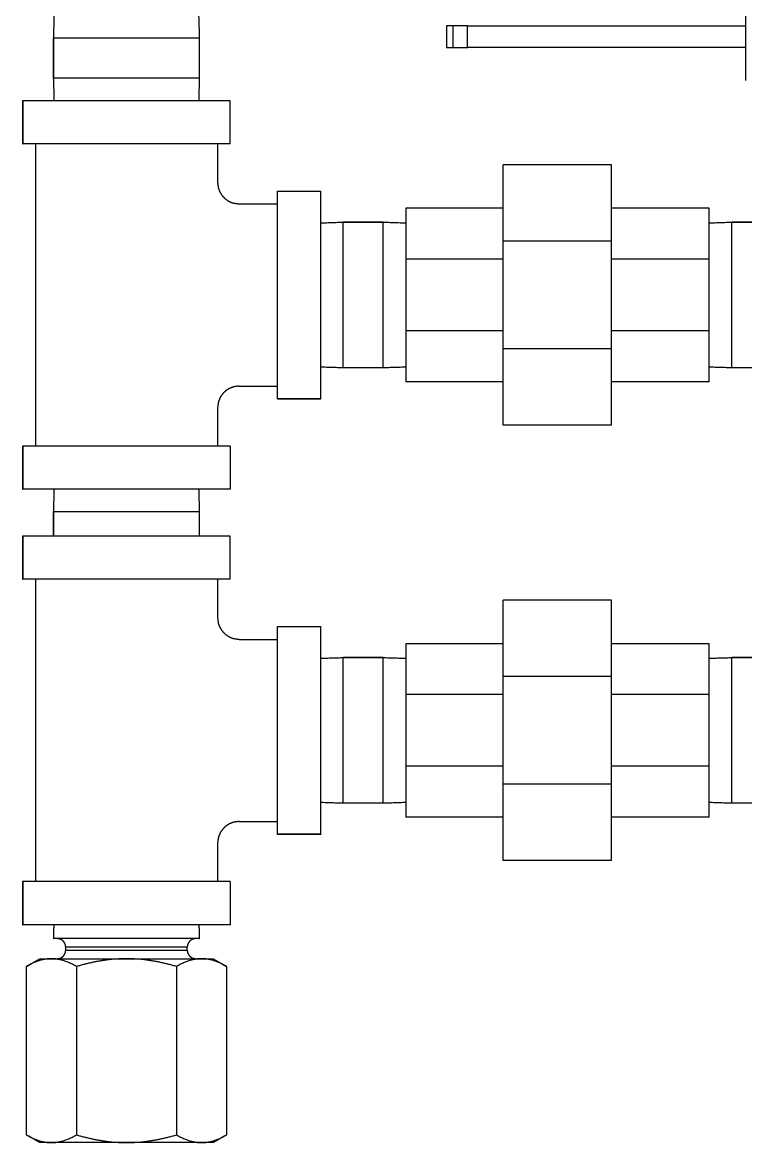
# Model space of a CAD drawing. Extents: x -6531732 to 89637, y -8915 to 32458.
# Drawn here: x 71200.2 to 71306.1, y 19673.1 to 19837.2 of the extents above; entities that cross this region are included whole.
import ezdxf

# ---------------------------------------------------------------- set-up
doc = ezdxf.new("R2010")
doc.units = 0
doc.layers.add('SAN-MC-TEXT', color=7, linetype='Continuous')

# ---------------------------------------------------------------- blocks, each defined once
blk = doc.blocks.new('VALVE_04.0 (100)_751_201_F')
blk.add_line((-4.09, 7.2947), (-4.09, 6.4062))
at = {"extrusion": (-1, 6.12303e-17, 0)}
for p, q in [((-8.08, 6.65), (-8.08, 6.42)), ((-7.24, 6.65), (-7.24, 6.42)), ((-8.2585, 6.041), (-8.2585, 6.29)), ((-7.0615, 6.041), (-7.0615, 6.29)), ((-8.185, 6.041), (-8.185, 4.299)), ((-7.135, 6.041), (-7.135, 5.82)), ((-6.789, 5.7685), (-6.54, 5.7685)), ((-7.01, 5.695), (-6.789, 5.695)), ((-6.18, 5.59), (-6.41, 5.59)), ((-3.94, 5.59), (-4.17, 5.59)), ((-6.18, 4.75), (-6.41, 4.75)), ((-3.94, 4.75), (-4.17, 4.75)), ((-7.01, 4.645), (-6.789, 4.645)), ((-6.789, 4.5715), (-6.54, 4.5715)), ((-7.135, 4.52), (-7.135, 4.299)), ((-8.2585, 4.299), (-8.2585, 4.05)), ((-7.0615, 4.299), (-7.0615, 4.05)), ((-8.08, 3.92), (-8.08, 3.78)), ((-7.24, 3.92), (-7.24, 3.78)), ((-8.2585, 3.531), (-8.2585, 3.78)), ((-7.0615, 3.531), (-7.0615, 3.78)), ((-8.185, 3.531), (-8.185, 1.789)), ((-7.135, 3.531), (-7.135, 3.31)), ((-6.789, 3.2585), (-6.54, 3.2585)), ((-7.01, 3.185), (-6.789, 3.185)), ((-6.18, 3.08), (-6.41, 3.08)), ((-3.94, 3.08), (-4.17, 3.08)), ((-6.18, 2.24), (-6.41, 2.24)), ((-3.94, 2.24), (-4.17, 2.24)), ((-7.01, 2.135), (-6.789, 2.135)), ((-7.135, 2.01), (-7.135, 1.789)), ((-6.789, 2.0615), (-6.54, 2.0615)), ((-8.2585, 1.789), (-8.2585, 1.54)), ((-7.0615, 1.789), (-7.0615, 1.54)), ((-8.01, 1.3937), (-8.01, 1.41)), ((-7.31, 1.3937), (-7.31, 1.41))]:
    blk.add_line(p, q, dxfattribs=at)
for points in [[(-8.08, 6.65), (-8.0735, 6.86)], [(-8.08, 6.65), (-8.0735, 6.86)], [(-7.2465, 6.86), (-7.24, 6.65)], [(-5.814, 6.7221), (-5.814, 6.5971)], [(-5.814, 6.7221), (-5.814, 6.5971)], [(-5.7789, 6.7221), (-5.7789, 6.5971)], [(-5.7789, 6.7221), (-5.7789, 6.5971)], [(-5.694, 6.7221), (-4.09, 6.7221)], [(-5.694, 6.5971), (-5.694, 6.7221)], [(-5.694, 6.5971), (-5.694, 6.7221)], [(-5.694, 6.7221), (-4.09, 6.7221)], [(-8.08, 6.42), (-8.08, 6.65)], [(-4.09, 6.5971), (-5.694, 6.5971)], [(-4.09, 6.5971), (-5.694, 6.5971)], [(-8.076, 6.29), (-8.08, 6.42)], [(-8.076, 6.29), (-8.08, 6.42)], [(-7.24, 6.42), (-7.244, 6.29)], [(-8.2585, 6.29), (-8.2585, 6.041)], [(-5.4875, 5.4807), (-5.4875, 5.92)], [(-4.8625, 5.92), (-5.4875, 5.92)], [(-5.4875, 5.4807), (-5.4875, 5.92)], [(-4.8625, 5.92), (-5.4875, 5.92)], [(-4.8625, 5.4807), (-4.8625, 5.92)], [(-4.8625, 5.4807), (-4.8625, 5.92)], [(-6.05, 5.67), (-6.05, 5.3771)], [(-5.4875, 5.67), (-6.05, 5.67)], [(-6.05, 5.67), (-6.05, 5.3771)], [(-5.4875, 5.67), (-6.05, 5.67)], [(-4.3, 5.67), (-4.8625, 5.67)], [(-4.3, 5.67), (-4.8625, 5.67)], [(-4.3, 5.3771), (-4.3, 5.67)], [(-4.3, 5.3771), (-4.3, 5.67)], [(-6.54, 5.586), (-6.41, 5.59)], [(-6.54, 5.586), (-6.41, 5.59)], [(-6.41, 5.59), (-6.18, 5.59)], [(-6.18, 5.59), (-6.05, 5.586)], [(-6.18, 5.59), (-6.05, 5.586)], [(-4.3, 5.586), (-4.17, 5.59)], [(-4.3, 5.586), (-4.17, 5.59)], [(-4.17, 5.59), (-3.94, 5.59)], [(-5.4875, 4.8593), (-5.4875, 5.4807)], [(-4.8625, 5.4807), (-5.4875, 5.4807)], [(-5.4875, 4.8593), (-5.4875, 5.4807)], [(-4.8625, 5.4807), (-5.4875, 5.4807)], [(-4.8625, 4.8593), (-4.8625, 5.4807)], [(-4.8625, 4.8593), (-4.8625, 5.4807)], [(-6.05, 5.3771), (-6.05, 4.9629)], [(-5.4875, 5.3771), (-6.05, 5.3771)], [(-6.05, 5.3771), (-6.05, 4.9629)], [(-5.4875, 5.3771), (-6.05, 5.3771)], [(-4.3, 5.3771), (-4.8625, 5.3771)], [(-4.3, 5.3771), (-4.8625, 5.3771)], [(-4.3, 4.9629), (-4.3, 5.3771)], [(-4.3, 4.9629), (-4.3, 5.3771)], [(-6.05, 4.9629), (-6.05, 4.67)], [(-5.4875, 4.9629), (-6.05, 4.9629)], [(-6.05, 4.9629), (-6.05, 4.67)], [(-5.4875, 4.9629), (-6.05, 4.9629)], [(-4.3, 4.9629), (-4.8625, 4.9629)], [(-4.3, 4.9629), (-4.8625, 4.9629)], [(-4.3, 4.67), (-4.3, 4.9629)], [(-4.3, 4.67), (-4.3, 4.9629)], [(-5.4875, 4.42), (-5.4875, 4.8593)], [(-4.8625, 4.8593), (-5.4875, 4.8593)], [(-5.4875, 4.42), (-5.4875, 4.8593)], [(-4.8625, 4.8593), (-5.4875, 4.8593)], [(-4.8625, 4.42), (-4.8625, 4.8593)], [(-4.8625, 4.42), (-4.8625, 4.8593)], [(-6.41, 4.75), (-6.54, 4.754)], [(-6.05, 4.754), (-6.18, 4.75)], [(-4.17, 4.75), (-4.3, 4.754)], [(-5.4875, 4.67), (-6.05, 4.67)], [(-5.4875, 4.67), (-6.05, 4.67)], [(-4.3, 4.67), (-4.8625, 4.67)], [(-4.3, 4.67), (-4.8625, 4.67)], [(-6.54, 4.5715), (-6.789, 4.5715)], [(-4.8625, 4.42), (-5.4875, 4.42)], [(-4.8625, 4.42), (-5.4875, 4.42)], [(-8.2585, 4.05), (-8.2585, 4.299)], [(-8.08, 3.92), (-8.076, 4.05)], [(-8.08, 3.92), (-8.076, 4.05)], [(-7.244, 4.05), (-7.24, 3.92)], [(-8.08, 3.78), (-8.08, 3.92)], [(-8.2585, 3.78), (-8.2585, 3.531)], [(-5.4875, 2.9707), (-5.4875, 3.41)], [(-4.8625, 3.41), (-5.4875, 3.41)], [(-5.4875, 2.9707), (-5.4875, 3.41)], [(-4.8625, 3.41), (-5.4875, 3.41)], [(-4.8625, 2.9707), (-4.8625, 3.41)], [(-4.8625, 2.9707), (-4.8625, 3.41)], [(-6.05, 3.16), (-6.05, 2.8671)], [(-5.4875, 3.16), (-6.05, 3.16)], [(-6.05, 3.16), (-6.05, 2.8671)], [(-5.4875, 3.16), (-6.05, 3.16)], [(-4.3, 3.16), (-4.8625, 3.16)], [(-4.3, 3.16), (-4.8625, 3.16)], [(-4.3, 2.8671), (-4.3, 3.16)], [(-4.3, 2.8671), (-4.3, 3.16)], [(-6.54, 3.076), (-6.41, 3.08)], [(-6.54, 3.076), (-6.41, 3.08)], [(-6.41, 3.08), (-6.18, 3.08)], [(-6.18, 3.08), (-6.05, 3.076)], [(-6.18, 3.08), (-6.05, 3.076)], [(-4.3, 3.076), (-4.17, 3.08)], [(-4.3, 3.076), (-4.17, 3.08)], [(-4.17, 3.08), (-3.94, 3.08)], [(-5.4875, 2.3493), (-5.4875, 2.9707)], [(-4.8625, 2.9707), (-5.4875, 2.9707)], [(-5.4875, 2.3493), (-5.4875, 2.9707)], [(-4.8625, 2.9707), (-5.4875, 2.9707)], [(-4.8625, 2.3493), (-4.8625, 2.9707)], [(-4.8625, 2.3493), (-4.8625, 2.9707)], [(-6.05, 2.8671), (-6.05, 2.4529)], [(-5.4875, 2.8671), (-6.05, 2.8671)], [(-6.05, 2.8671), (-6.05, 2.4529)], [(-5.4875, 2.8671), (-6.05, 2.8671)], [(-4.3, 2.8671), (-4.8625, 2.8671)], [(-4.3, 2.8671), (-4.8625, 2.8671)], [(-4.3, 2.4529), (-4.3, 2.8671)], [(-4.3, 2.4529), (-4.3, 2.8671)], [(-6.05, 2.4529), (-6.05, 2.16)], [(-5.4875, 2.4529), (-6.05, 2.4529)], [(-6.05, 2.4529), (-6.05, 2.16)], [(-5.4875, 2.4529), (-6.05, 2.4529)], [(-4.3, 2.4529), (-4.8625, 2.4529)], [(-4.3, 2.4529), (-4.8625, 2.4529)], [(-4.3, 2.16), (-4.3, 2.4529)], [(-4.3, 2.16), (-4.3, 2.4529)], [(-5.4875, 1.91), (-5.4875, 2.3493)], [(-4.8625, 2.3493), (-5.4875, 2.3493)], [(-5.4875, 1.91), (-5.4875, 2.3493)], [(-4.8625, 2.3493), (-5.4875, 2.3493)], [(-4.8625, 1.91), (-4.8625, 2.3493)], [(-4.8625, 1.91), (-4.8625, 2.3493)], [(-6.41, 2.24), (-6.54, 2.244)], [(-6.05, 2.244), (-6.18, 2.24)], [(-4.17, 2.24), (-4.3, 2.244)], [(-5.4875, 2.16), (-6.05, 2.16)], [(-5.4875, 2.16), (-6.05, 2.16)], [(-4.3, 2.16), (-4.8625, 2.16)], [(-4.3, 2.16), (-4.8625, 2.16)], [(-6.54, 2.0615), (-6.789, 2.0615)], [(-4.8625, 1.91), (-5.4875, 1.91)], [(-4.8625, 1.91), (-5.4875, 1.91)], [(-8.2585, 1.54), (-8.2585, 1.789)], [(-8.08, 1.46), (-8.0775, 1.54)], [(-7.2425, 1.54), (-7.24, 1.46)], [(-8.2374, 1.299), (-8.16, 1.3437)], [(-8.2374, 0.3284), (-8.2374, 1.299)], [(-8.2374, 0.3284), (-8.2374, 1.299)], [(-7.9487, 1.299), (-7.9487, 0.3284)], [(-7.9487, 1.299), (-7.9487, 0.3284)], [(-7.3713, 1.299), (-7.3713, 0.3284)], [(-7.3713, 1.299), (-7.3713, 0.3284)], [(-7.16, 1.3437), (-7.0826, 1.299)], [(-7.0826, 1.299), (-7.0826, 0.3284)], [(-7.0826, 1.299), (-7.0826, 0.3284)], [(-8.16, 0.2837), (-8.2374, 0.3284)], [(-7.0826, 0.3284), (-7.16, 0.2837)]]:
    blk.add_open_spline(points, degree=1)
for points, weights in [([(-5.7789, 6.7221), (-5.814, 6.7221), (-5.814, 6.7221)], [1, 0.853553390593, 0.853553390593]), ([(-5.7789, 6.7221), (-5.814, 6.7221), (-5.814, 6.7221)], [1, 0.853553390593, 0.853553390593]), ([(-5.694, 6.7221), (-5.7437, 6.7221), (-5.7789, 6.7221)], [0.853553390593, 0.853553390593, 1]), ([(-5.694, 6.7221), (-5.7437, 6.7221), (-5.7789, 6.7221)], [0.853553390593, 0.853553390593, 1]), ([(-5.814, 6.5971), (-5.814, 6.5971), (-5.7789, 6.5971)], [0.853553390593, 0.853553390593, 1]), ([(-5.814, 6.5971), (-5.814, 6.5971), (-5.7789, 6.5971)], [0.853553390593, 0.853553390593, 1]), ([(-5.7789, 6.5971), (-5.7437, 6.5971), (-5.694, 6.5971)], [1, 0.853553390593, 0.853553390593]), ([(-5.7789, 6.5971), (-5.7437, 6.5971), (-5.694, 6.5971)], [1, 0.853553390593, 0.853553390593]), ([(-7.66, 1.46), (-8.08, 1.46), (-8.08, 1.46)], [1, 0.633974596215, 0.803847577294]), ([(-7.24, 1.46), (-7.24, 1.46), (-7.66, 1.46)], [0.803847577294, 0.633974596215, 1]), ([(-7.66, 1.41), (-8.01, 1.41), (-8.01, 1.41)], [1, 0.633974596215, 0.803847577294]), ([(-7.66, 1.41), (-8.01, 1.41), (-8.01, 1.41)], [1, 0.633974596215, 0.803847577294]), ([(-8.01, 1.3937), (-8.01, 1.3937), (-7.66, 1.3937)], [0.803847577294, 0.633974596215, 1]), ([(-8.01, 1.3937), (-8.01, 1.3937), (-7.66, 1.3937)], [0.803847577294, 0.633974596215, 1]), ([(-7.31, 1.41), (-7.31, 1.41), (-7.66, 1.41)], [0.803847577294, 0.633974596215, 1]), ([(-7.31, 1.41), (-7.31, 1.41), (-7.66, 1.41)], [0.803847577294, 0.633974596215, 1]), ([(-7.66, 1.3937), (-7.31, 1.3937), (-7.31, 1.3937)], [1, 0.633974596215, 0.803847577294]), ([(-7.66, 1.3937), (-7.31, 1.3937), (-7.31, 1.3937)], [1, 0.633974596215, 0.803847577294]), ([(-8.093, 1.3437), (-8.16, 1.3437), (-8.2374, 1.299)], [1.37456665164, 1.37456665164, 1.27587720628]), ([(-8.093, 1.3437), (-8.16, 1.3437), (-8.2374, 1.299)], [1.37456665164, 1.37456665164, 1.27587720628]), ([(-8.16, 1.3437), (-8.16, 1.3437), (-8.093, 1.3437)], [0.803847577294, 0.866025403785, 1]), ([(-8.093, 1.3437), (-7.9487, 1.3437), (-7.66, 1.3437)], [1, 0.74999999924, 0.75]), ([(-8.093, 1.3437), (-7.9487, 1.3437), (-7.66, 1.3437)], [1, 0.74999999924, 0.75]), ([(-7.9487, 1.299), (-8.026, 1.3437), (-8.093, 1.3437)], [1.27587720628, 1.37456665164, 1.37456665164]), ([(-7.9487, 1.299), (-8.026, 1.3437), (-8.093, 1.3437)], [1.27587720628, 1.37456665164, 1.37456665164]), ([(-7.66, 1.3437), (-7.794, 1.3437), (-7.9487, 1.299)], [1.37456665164, 1.37456665164, 1.27587720628]), ([(-7.66, 1.3437), (-7.794, 1.3437), (-7.9487, 1.299)], [1.37456665164, 1.37456665164, 1.27587720628]), ([(-7.66, 1.3437), (-7.3713, 1.3437), (-7.227, 1.3437)], [0.75, 0.75000000076, 1]), ([(-7.66, 1.3437), (-7.3713, 1.3437), (-7.227, 1.3437)], [0.75, 0.75000000076, 1]), ([(-7.3713, 1.299), (-7.526, 1.3437), (-7.66, 1.3437)], [1.27587720628, 1.37456665164, 1.37456665164]), ([(-7.3713, 1.299), (-7.526, 1.3437), (-7.66, 1.3437)], [1.27587720628, 1.37456665164, 1.37456665164]), ([(-7.227, 1.3437), (-7.294, 1.3437), (-7.3713, 1.299)], [1.37456665164, 1.37456665164, 1.27587720628]), ([(-7.227, 1.3437), (-7.294, 1.3437), (-7.3713, 1.299)], [1.37456665164, 1.37456665164, 1.27587720628]), ([(-7.227, 1.3437), (-7.16, 1.3437), (-7.16, 1.3437)], [1, 0.866025403785, 0.803847577294]), ([(-7.227, 1.3437), (-7.16, 1.3437), (-7.16, 1.3437)], [1, 0.866025403786, 0.803847577295]), ([(-7.0826, 1.299), (-7.16, 1.3437), (-7.227, 1.3437)], [1.27587720628, 1.37456665164, 1.37456665164]), ([(-7.0826, 1.299), (-7.16, 1.3437), (-7.227, 1.3437)], [1.27587720628, 1.37456665164, 1.37456665164]), ([(-8.2374, 0.3284), (-8.16, 0.2837), (-8.093, 0.2837)], [1.46154188776, 1.57459254622, 1.57459254622]), ([(-8.2374, 0.3284), (-8.16, 0.2837), (-8.093, 0.2837)], [1.46154188776, 1.57459254622, 1.57459254622]), ([(-8.093, 0.2837), (-8.026, 0.2837), (-7.9487, 0.3284)], [1.57459254622, 1.57459254622, 1.46154188776]), ([(-8.093, 0.2837), (-8.026, 0.2837), (-7.9487, 0.3284)], [1.57459254622, 1.57459254622, 1.46154188776]), ([(-7.9487, 0.3284), (-7.794, 0.2837), (-7.66, 0.2837)], [1.46154188776, 1.57459254622, 1.57459254622]), ([(-7.9487, 0.3284), (-7.794, 0.2837), (-7.66, 0.2837)], [1.46154188776, 1.57459254622, 1.57459254622]), ([(-7.66, 0.2837), (-7.526, 0.2837), (-7.3713, 0.3284)], [1.57459254622, 1.57459254622, 1.46154188776]), ([(-7.66, 0.2837), (-7.526, 0.2837), (-7.3713, 0.3284)], [1.57459254622, 1.57459254622, 1.46154188776]), ([(-7.3713, 0.3284), (-7.294, 0.2837), (-7.227, 0.2837)], [1.46154188776, 1.57459254622, 1.57459254622]), ([(-7.3713, 0.3284), (-7.294, 0.2837), (-7.227, 0.2837)], [1.46154188776, 1.57459254622, 1.57459254622]), ([(-7.227, 0.2837), (-7.16, 0.2837), (-7.0826, 0.3284)], [1.57459254622, 1.57459254622, 1.46154188776]), ([(-7.227, 0.2837), (-7.16, 0.2837), (-7.0826, 0.3284)], [1.57459254622, 1.57459254622, 1.46154188776]), ([(-8.093, 0.2837), (-8.16, 0.2837), (-8.16, 0.2837)], [1, 0.866025403786, 0.803847577295]), ([(-8.093, 0.2837), (-8.16, 0.2837), (-8.16, 0.2837)], [1, 0.866025403785, 0.803847577294]), ([(-7.66, 0.2837), (-7.9487, 0.2837), (-8.093, 0.2837)], [0.75, 0.75000000232, 1]), ([(-7.66, 0.2837), (-7.9487, 0.2837), (-8.093, 0.2837)], [0.75, 0.75000000232, 1]), ([(-7.227, 0.2837), (-7.3713, 0.2837), (-7.66, 0.2837)], [1, 0.74999999768, 0.75]), ([(-7.227, 0.2837), (-7.3713, 0.2837), (-7.66, 0.2837)], [1, 0.74999999768, 0.75]), ([(-7.16, 0.2837), (-7.16, 0.2837), (-7.227, 0.2837)], [0.803847577294, 0.866025403785, 1])]:
    blk.add_rational_spline(points, weights, degree=2)
for points, weights, knots in [([(-7.24, 6.65), (-7.24, 6.65), (-7.45, 6.65), (-8.08, 6.65), (-8.08, 6.65)], [0.75, 0.75, 1, 0.5, 1], [9.488626, 9.488626, 9.488626, 12.651502, 12.651502, 18.977252, 18.977252, 18.977252]), ([(-7.24, 6.65), (-7.24, 6.65), (-7.45, 6.65), (-8.08, 6.65), (-8.08, 6.65)], [0.75, 0.75, 1, 0.5, 1], [9.488626, 9.488626, 9.488626, 12.651502, 12.651502, 18.977252, 18.977252, 18.977252]), ([(-7.24, 6.42), (-7.24, 6.42), (-7.45, 6.42), (-8.08, 6.42), (-8.08, 6.42)], [0.75, 0.75, 1, 0.5, 1], [4.766541, 4.766541, 4.766541, 6.355388, 6.355388, 9.533082, 9.533082, 9.533082]), ([(-7.24, 6.42), (-7.24, 6.42), (-7.45, 6.42), (-8.08, 6.42), (-8.08, 6.42)], [0.75, 0.75, 1, 0.5, 1], [4.766541, 4.766541, 4.766541, 6.355388, 6.355388, 9.533082, 9.533082, 9.533082]), ([(-7.0615, 6.29), (-7.0615, 6.29), (-7.3607, 6.29), (-8.2585, 6.29), (-8.2585, 6.29)], [0.75, 0.75, 1, 0.5, 1], [0.5, 0.5, 0.5, 0.6666667, 0.6666667, 1, 1, 1]), ([(-7.0615, 6.041), (-7.0615, 6.041), (-7.3607, 6.041), (-8.2585, 6.041), (-8.2585, 6.041)], [0.75, 0.75, 1, 0.5, 1], [0.5, 0.5, 0.5, 0.6666667, 0.6666667, 1, 1, 1]), ([(-6.789, 4.5715), (-6.789, 4.5715), (-6.789, 5.4692), (-6.789, 5.7685), (-6.789, 5.7685)], [1, 0.5, 1, 0.75, 0.75], [0, 0, 0, 0.3333333, 0.3333333, 0.5, 0.5, 0.5]), ([(-6.789, 4.5715), (-6.789, 4.5715), (-6.789, 5.4692), (-6.789, 5.7685), (-6.789, 5.7685)], [1, 0.5, 1, 0.75, 0.75], [0, 0, 0, 0.3333333, 0.3333333, 0.5, 0.5, 0.5]), ([(-6.54, 4.5715), (-6.54, 4.5715), (-6.54, 5.4692), (-6.54, 5.7685), (-6.54, 5.7685)], [1, 0.5, 1, 0.75, 0.75], [0, 0, 0, 0.3333333, 0.3333333, 0.5, 0.5, 0.5]), ([(-6.54, 4.5715), (-6.54, 4.5715), (-6.54, 5.4692), (-6.54, 5.7685), (-6.54, 5.7685)], [1, 0.5, 1, 0.75, 0.75], [0, 0, 0, 0.3333333, 0.3333333, 0.5, 0.5, 0.5]), ([(-6.41, 4.75), (-6.41, 4.75), (-6.41, 4.96), (-6.41, 5.59), (-6.41, 5.59)], [0.75, 0.75, 1, 0.5, 1], [4.766541, 4.766541, 4.766541, 6.355388, 6.355388, 9.533082, 9.533082, 9.533082]), ([(-6.41, 4.75), (-6.41, 4.75), (-6.41, 4.96), (-6.41, 5.59), (-6.41, 5.59)], [0.75, 0.75, 1, 0.5, 1], [4.766541, 4.766541, 4.766541, 6.355388, 6.355388, 9.533082, 9.533082, 9.533082]), ([(-6.18, 4.75), (-6.18, 4.75), (-6.18, 4.96), (-6.18, 5.59), (-6.18, 5.59)], [0.75, 0.75, 1, 0.5, 1], [9.488626, 9.488626, 9.488626, 12.651502, 12.651502, 18.977252, 18.977252, 18.977252]), ([(-6.18, 4.75), (-6.18, 4.75), (-6.18, 4.96), (-6.18, 5.59), (-6.18, 5.59)], [0.75, 0.75, 1, 0.5, 1], [9.488626, 9.488626, 9.488626, 12.651502, 12.651502, 18.977252, 18.977252, 18.977252]), ([(-4.17, 4.75), (-4.17, 4.75), (-4.17, 4.96), (-4.17, 5.59), (-4.17, 5.59)], [0.75, 0.75, 1, 0.5, 1], [4.766541, 4.766541, 4.766541, 6.355388, 6.355388, 9.533082, 9.533082, 9.533082]), ([(-4.17, 4.75), (-4.17, 4.75), (-4.17, 4.96), (-4.17, 5.59), (-4.17, 5.59)], [0.75, 0.75, 1, 0.5, 1], [4.766541, 4.766541, 4.766541, 6.355388, 6.355388, 9.533082, 9.533082, 9.533082]), ([(-7.0615, 4.299), (-7.0615, 4.299), (-7.3607, 4.299), (-8.2585, 4.299), (-8.2585, 4.299)], [0.75, 0.75, 1, 0.5, 1], [0.5, 0.5, 0.5, 0.6666667, 0.6666667, 1, 1, 1]), ([(-7.0615, 4.05), (-7.0615, 4.05), (-7.3607, 4.05), (-8.2585, 4.05), (-8.2585, 4.05)], [0.75, 0.75, 1, 0.5, 1], [0.5, 0.5, 0.5, 0.6666667, 0.6666667, 1, 1, 1]), ([(-7.24, 3.92), (-7.24, 3.92), (-7.45, 3.92), (-8.08, 3.92), (-8.08, 3.92)], [0.75, 0.75, 1, 0.5, 1], [9.488626, 9.488626, 9.488626, 12.651502, 12.651502, 18.977252, 18.977252, 18.977252]), ([(-7.24, 3.92), (-7.24, 3.92), (-7.45, 3.92), (-8.08, 3.92), (-8.08, 3.92)], [0.75, 0.75, 1, 0.5, 1], [9.488626, 9.488626, 9.488626, 12.651502, 12.651502, 18.977252, 18.977252, 18.977252]), ([(-7.0615, 3.78), (-7.0615, 3.78), (-7.3607, 3.78), (-8.2585, 3.78), (-8.2585, 3.78)], [0.75, 0.75, 1, 0.5, 1], [0.5, 0.5, 0.5, 0.6666667, 0.6666667, 1, 1, 1]), ([(-7.0615, 3.531), (-7.0615, 3.531), (-7.3607, 3.531), (-8.2585, 3.531), (-8.2585, 3.531)], [0.75, 0.75, 1, 0.5, 1], [0.5, 0.5, 0.5, 0.6666667, 0.6666667, 1, 1, 1]), ([(-6.789, 2.0615), (-6.789, 2.0615), (-6.789, 2.9592), (-6.789, 3.2585), (-6.789, 3.2585)], [1, 0.5, 1, 0.75, 0.75], [0, 0, 0, 0.3333333, 0.3333333, 0.5, 0.5, 0.5]), ([(-6.789, 2.0615), (-6.789, 2.0615), (-6.789, 2.9592), (-6.789, 3.2585), (-6.789, 3.2585)], [1, 0.5, 1, 0.75, 0.75], [0, 0, 0, 0.3333333, 0.3333333, 0.5, 0.5, 0.5]), ([(-6.54, 2.0615), (-6.54, 2.0615), (-6.54, 2.9592), (-6.54, 3.2585), (-6.54, 3.2585)], [1, 0.5, 1, 0.75, 0.75], [0, 0, 0, 0.3333333, 0.3333333, 0.5, 0.5, 0.5]), ([(-6.54, 2.0615), (-6.54, 2.0615), (-6.54, 2.9592), (-6.54, 3.2585), (-6.54, 3.2585)], [1, 0.5, 1, 0.75, 0.75], [0, 0, 0, 0.3333333, 0.3333333, 0.5, 0.5, 0.5]), ([(-6.41, 2.24), (-6.41, 2.24), (-6.41, 2.45), (-6.41, 3.08), (-6.41, 3.08)], [0.75, 0.75, 1, 0.5, 1], [4.766541, 4.766541, 4.766541, 6.355388, 6.355388, 9.533082, 9.533082, 9.533082]), ([(-6.41, 2.24), (-6.41, 2.24), (-6.41, 2.45), (-6.41, 3.08), (-6.41, 3.08)], [0.75, 0.75, 1, 0.5, 1], [4.766541, 4.766541, 4.766541, 6.355388, 6.355388, 9.533082, 9.533082, 9.533082]), ([(-6.18, 2.24), (-6.18, 2.24), (-6.18, 2.45), (-6.18, 3.08), (-6.18, 3.08)], [0.75, 0.75, 1, 0.5, 1], [9.488626, 9.488626, 9.488626, 12.651502, 12.651502, 18.977252, 18.977252, 18.977252]), ([(-6.18, 2.24), (-6.18, 2.24), (-6.18, 2.45), (-6.18, 3.08), (-6.18, 3.08)], [0.75, 0.75, 1, 0.5, 1], [9.488626, 9.488626, 9.488626, 12.651502, 12.651502, 18.977252, 18.977252, 18.977252]), ([(-4.17, 2.24), (-4.17, 2.24), (-4.17, 2.45), (-4.17, 3.08), (-4.17, 3.08)], [0.75, 0.75, 1, 0.5, 1], [4.766541, 4.766541, 4.766541, 6.355388, 6.355388, 9.533082, 9.533082, 9.533082]), ([(-4.17, 2.24), (-4.17, 2.24), (-4.17, 2.45), (-4.17, 3.08), (-4.17, 3.08)], [0.75, 0.75, 1, 0.5, 1], [4.766541, 4.766541, 4.766541, 6.355388, 6.355388, 9.533082, 9.533082, 9.533082]), ([(-7.0615, 1.789), (-7.0615, 1.789), (-7.3607, 1.789), (-8.2585, 1.789), (-8.2585, 1.789)], [0.75, 0.75, 1, 0.5, 1], [0.5, 0.5, 0.5, 0.6666667, 0.6666667, 1, 1, 1]), ([(-7.0615, 1.54), (-7.0615, 1.54), (-7.3607, 1.54), (-8.2585, 1.54), (-8.2585, 1.54)], [0.75, 0.75, 1, 0.5, 1], [0.5, 0.5, 0.5, 0.6666667, 0.6666667, 1, 1, 1])]:
    blk.add_rational_spline(points, weights, degree=2, knots=knots)
for points, knots in [([(-7.135, 5.82), (-7.131, 5.7888), (-7.1223, 5.7652), (-7.1091, 5.7438), (-7.0919, 5.7256), (-7.0713, 5.7111), (-7.0483, 5.701), (-7.01, 5.695)], [0, 0, 0.031491, 0.0566132, 0.0817353, 0.1068575, 0.1319797, 0.1571018, 0.1958959, 0.1958959]), ([(-7.01, 4.645), (-7.0412, 4.641), (-7.0648, 4.6323), (-7.0862, 4.6191), (-7.1044, 4.6019), (-7.1189, 4.5813), (-7.129, 4.5583), (-7.135, 4.52)], [0, 0, 0.031491, 0.0566132, 0.0817353, 0.1068575, 0.1319796, 0.1571018, 0.1958949, 0.1958949]), ([(-7.135, 3.31), (-7.131, 3.2788), (-7.1223, 3.2552), (-7.1091, 3.2338), (-7.0919, 3.2156), (-7.0713, 3.2011), (-7.0483, 3.191), (-7.01, 3.185)], [0, 0, 0.031491, 0.0566132, 0.0817353, 0.1068575, 0.1319797, 0.1571018, 0.1958959, 0.1958959]), ([(-7.01, 2.135), (-7.0412, 2.131), (-7.0648, 2.1223), (-7.0862, 2.1091), (-7.1044, 2.0919), (-7.1189, 2.0713), (-7.129, 2.0483), (-7.135, 2.01)], [0, 0, 0.031491, 0.0566132, 0.0817353, 0.1068575, 0.1319796, 0.1571018, 0.1958949, 0.1958949]), ([(-8.01, 1.41), (-8.0125, 1.4256), (-8.0179, 1.437), (-8.026, 1.4467), (-8.0362, 1.454), (-8.048, 1.4585), (-8.06, 1.46)], [0, 0, 0.01581633, 0.02841274, 0.04100914, 0.05360555, 0.06620195, 0.07830914, 0.07830914]), ([(-7.26, 1.46), (-7.272, 1.4585), (-7.2838, 1.454), (-7.294, 1.4467), (-7.3021, 1.437), (-7.3075, 1.4256), (-7.31, 1.41)], [0, 0, 0.01210719, 0.02470359, 0.0373, 0.0498964, 0.06249281, 0.07830914, 0.07830914]), ([(-8.06, 1.3437), (-8.048, 1.3452), (-8.0362, 1.3497), (-8.026, 1.357), (-8.0179, 1.3667), (-8.0125, 1.3781), (-8.01, 1.3937)], [0, 0, 0.01210719, 0.02470359, 0.0373, 0.0498964, 0.06249281, 0.07830914, 0.07830914]), ([(-7.31, 1.3937), (-7.3075, 1.3781), (-7.3021, 1.3667), (-7.294, 1.357), (-7.2838, 1.3497), (-7.272, 1.3452), (-7.26, 1.3437)], [0, 0, 0.01581633, 0.02841274, 0.04100914, 0.05360555, 0.06620195, 0.07830914, 0.07830914])]:
    blk.add_open_spline(points, degree=1, knots=knots)

msp = doc.modelspace()

# ---------------------------------------------------------------- block references
at = {"layer": 'SAN-MC-TEXT', "xscale": 25.4, "yscale": 25.4, "zscale": 25.4}
msp.add_blockref('VALVE_04.0 (100)_751_201_F', (71409.99, 19665.94), dxfattribs=at)

doc.saveas('drawing.dxf')
